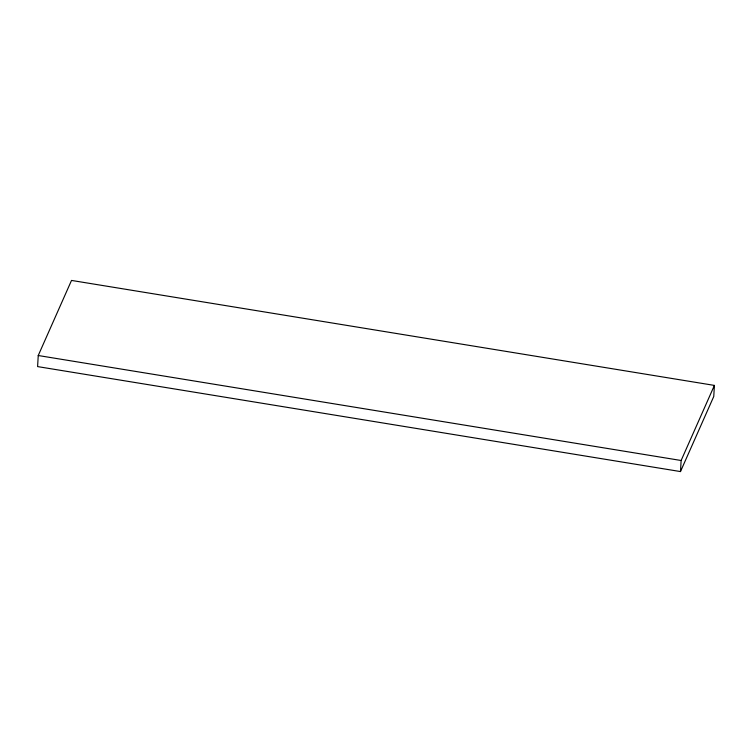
<?xml version="1.0" encoding="UTF-8"?>
<svg xmlns="http://www.w3.org/2000/svg" width="752" height="752" viewBox="0 0 752 752"><rect width="100%" height="100%" fill="white"/><g stroke="black" fill="none" stroke-linecap="round" stroke-linejoin="round"><path stroke-width="1.13" d="M38.239 355.517L37.6 366.591L680.485 471.57L713.761 396.483L714.4 385.409L71.515 280.43L38.239 355.517L681.124 460.497L714.4 385.409M680.485 471.57L681.124 460.497"/></g></svg>
